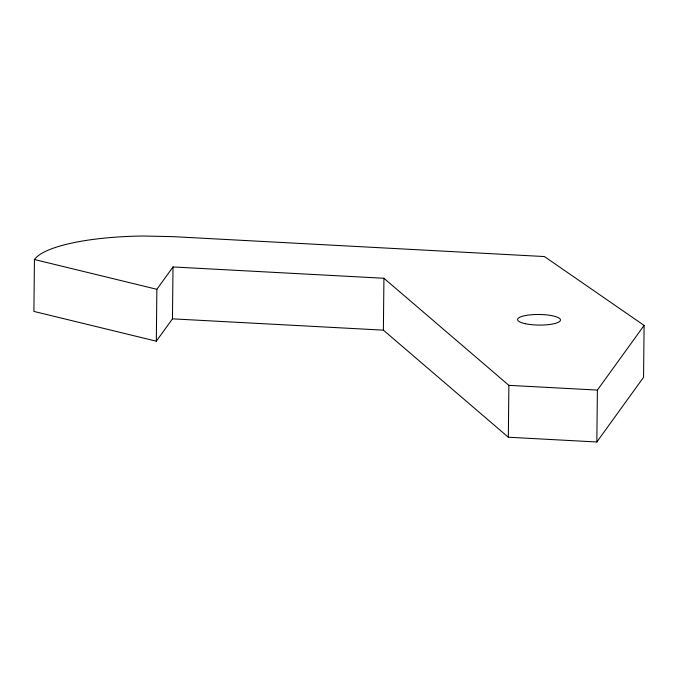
<?xml version="1.0" encoding="UTF-8"?>
<svg xmlns="http://www.w3.org/2000/svg" width="678" height="678" viewBox="0 0 678 678"><rect width="100%" height="100%" fill="white"/><g stroke="black" fill="none" stroke-linecap="round" stroke-linejoin="round"><path stroke-width="1.02" d="M34.442 259.521L33.9 311.414L156.321 341.195L172.466 318.846L173.009 266.954L383.926 278.26L508.881 385.341L597.386 390.087L644.1 325.415L544.426 256.555L173.059 236.647L143.168 236.02A121.031 29.891 0.6 0 0 34.442 259.521L156.864 289.303L173.009 266.954M156.321 341.195L156.864 289.303M644.1 325.415L643.558 377.307L596.843 441.98L508.339 437.234L383.384 330.152L383.926 278.26M508.339 437.234L508.881 385.341M596.843 441.98L597.386 390.087M172.466 318.846L383.384 330.152M525.272 323.703A21.425 5.288 0.6 0 0 560.147 320.914A21.425 5.288 0.6 0 0 531.747 314.736A21.425 5.288 0.6 0 0 525.272 323.703"/></g></svg>
